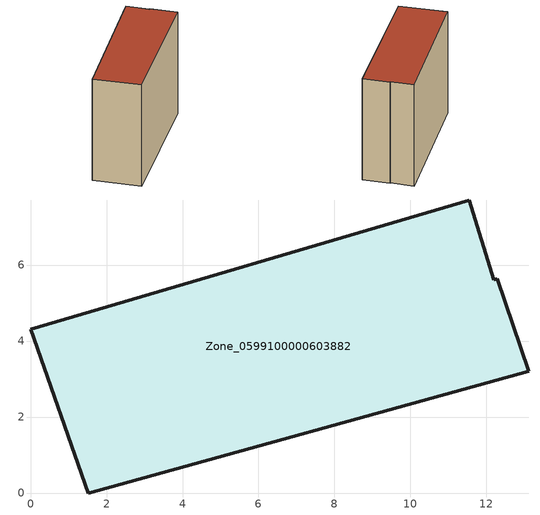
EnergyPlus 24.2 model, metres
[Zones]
Zone_0599100000603882
 floor ground (C_G): 1.52,0 0,4.31 11.55,7.71 12.19,5.61 12.28,5.64 13.12,3.2 z2.38
 wall outside (C_F): 1.52,0 13.12,3.2 12.28,5.64 12.19,5.61 11.55,7.71 0,4.31 1.52,0 z2.38:13.44
 roof outside (C_R): 0,4.31 1.52,0 13.12,3.2 12.28,5.64 12.19,5.61 11.55,7.71 z13.44
[BUILDING]
Pand.0599100000603882: North Axis=0; Terrain=City; Loads Convergence Tolerance Value=0.04; Temperature Convergence Tolerance Value=0.4; Solar Distribution=FullExterior; Maximum Number of Warmup Days=25; Minimum Number of Warmup Days=1
[Site:Location]
Rotterdam.The.Hague.AP_ZH_NLD Design_Conditions: Latitude=51.96; Longitude=4.45; Time Zone=1; Elevation=-4.5
[SITE:GROUNDTEMPERATURE:BUILDINGSURFACE]
18, 18, 18, 18, 18, 18, 18, 18, 18, 18, 18, 18
[MATERIAL] Thermal Absorptance=0.9; Solar Absorptance=0.7; Visible Absorptance=0.7
Name | Roughness | Thickness | Conductivity | Density | Specific Heat
G.TI.1946 | MediumSmooth | 0.15 | 1 | 540 | 1210
F.TI.1946 | Rough | 0.3 | 0.857143 | 1920 | 840
R.TI.1946 | MediumRough | 0.2 | 0.1 | 1500 | 1000
[CONSTRUCTION]
C_G: G.TI.1946
C_F: F.TI.1946
C_R: R.TI.1946
[ZONE]
Zone_0599100000603882: Type=1; Multiplier=1; Ceiling Height=Autocalculate; Volume=Autocalculate; Floor Area=autocalculate; Part of Total Floor Area=Yes
[ZONEINFILTRATION:DESIGNFLOWRATE]
Infil_Zone_0599100000603882: Zone or ZoneList or Space or SpaceList=Zone_0599100000603882; Schedule=AlwaysOn; Design Flow Rate Calculation Method=Flow/Area; Flow Rate per Floor Area=0.003; Constant Term Coefficient=1; Temperature Term Coefficient=0; Velocity Term Coefficient=0; Velocity Squared Term Coefficient=0
[HVACTEMPLATE:ZONE:IDEALLOADSAIRSYSTEM]
Zone_0599100000603882: Maximum Heating Supply Air Temperature=50; Minimum Cooling Supply Air Temperature=13; Maximum Heating Supply Air Humidity Ratio=0.0156; Minimum Cooling Supply Air Humidity Ratio=0.0077; Heating Limit=NoLimit; Cooling Limit=NoLimit; Dehumidification Control Type=ConstantSensibleHeatRatio; Cooling Sensible Heat Ratio=0.7; Dehumidification Setpoint=60; Humidification Control Type=None; Humidification Setpoint=30; Outdoor Air Method=None; Outdoor Air Flow Rate per Person=0.00944; Outdoor Air Flow Rate per Zone Floor Area=0; Outdoor Air Flow Rate per Zone=0; Demand Controlled Ventilation Type=None; Outdoor Air Economizer Type=NoEconomizer; Heat Recovery Type=None; Sensible Heat Recovery Effectiveness=0.7; Latent Heat Recovery Effectiveness=0.65
[ZONECONTROL:THERMOSTAT]
ThermostatControl_Zone_0599100000603882: Zone or ZoneList=Zone_0599100000603882; Control Type Schedule=DualSetpointControlType; Control 1=Thermostat_Zone_0599100000603882; Temperature Difference Between Cutout And Setpoint=0
[THERMOSTATSETPOINT:DUALSETPOINT]
Thermostat_Zone_0599100000603882: Heating Setpoint Temperature Schedule=HeatingSetpoint_Zone_0599100000603882; Cooling Setpoint Temperature Schedule=CoolingSetpoint_Zone_0599100000603882
[SCHEDULE:COMPACT]
HeatingSetpoint_Zone_0599100000603882: Through: 12/31, For: AllDays, Until: 24:00, 21
CoolingSetpoint_Zone_0599100000603882: Through: 12/31, For: AllDays, Until: 24:00, 24
DualSetpointControlType: Through: 12/31, For: AllDays, Until: 24:00, 4
AlwaysOn: Through: 12/31, For: AllDays, Until: 24:00, 1
